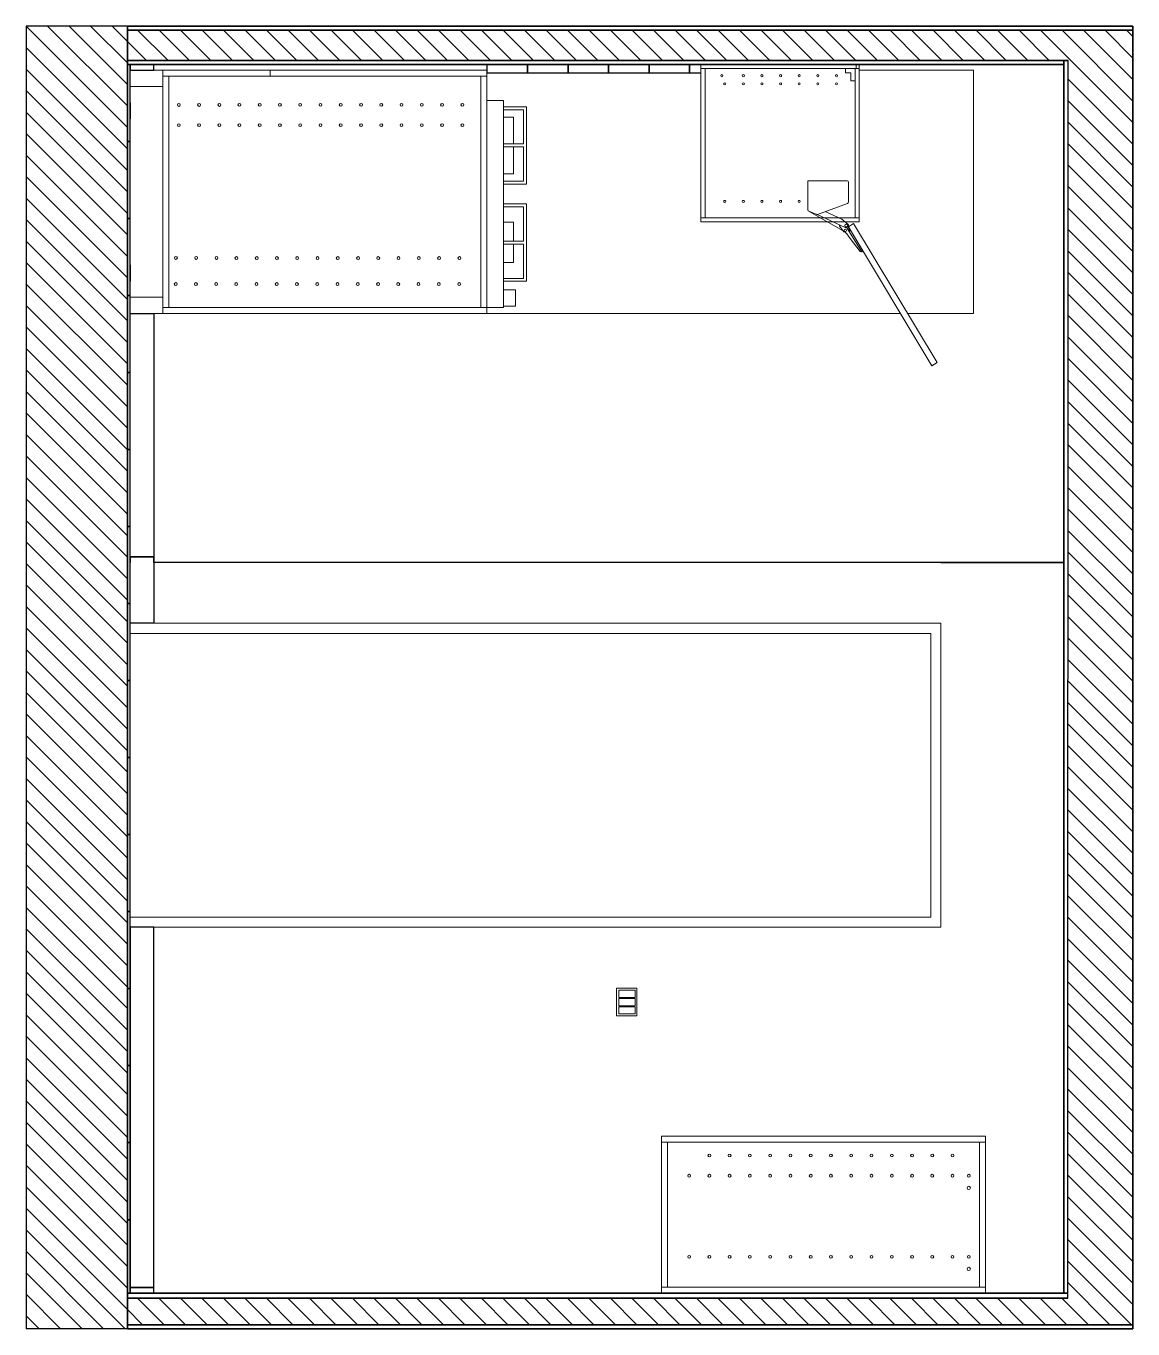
# Model space of a CAD drawing. Header units: inches. Extents: x -552 to 1457, y 97 to 1413.
# Drawn here: x 1184.4 to 1457.4, y 590.8 to 912.3 of the extents above; entities that cross this region are included whole.
import ezdxf

# ---------------------------------------------------------------- set-up
doc = ezdxf.new("R2010")
doc.units = ezdxf.units.IN
doc.header["$MEASUREMENT"] = 0
for name, color, linetype, lineweight in [('ARREDI', 11, 'Continuous', 18), ('INFISSI', 141, 'Continuous', 13), ('PRESECORRENTE', 171, 'Continuous', 18), ('STRUTTURA', 7, 'Continuous', 35)]:
    doc.layers.add(name, color=color, linetype=linetype, lineweight=lineweight)
doc.layers.add('PIASTRELLE', color=71, linetype='Continuous')
pattern_1 = [(315, (578.7545, 2026.996), (2.6516504, 2.6516504), [])]

# ---------------------------------------------------------------- blocks, each defined once
blk = doc.blocks.new('mecc1')
for p, q in [((39.58, 324.42), (39.58, 330.26)), ((39.8, 330.49), (42.72, 330.49)), ((42.93, 330.34), (44.57, 325.85)), ((43.9, 324.42), (39.58, 324.42)), ((44.57, 325.77), (44.11, 324.57))]:
    blk.add_line(p, q)
for centre, radius, start, end in [((39.8, 330.26), 0.223, 90, 180), ((42.72, 330.26), 0.223, 20.0419, 90), ((43.9, 324.65), 0.223, 270, 339.2869), ((44.46, 325.81), 0.111, 339.2869, 20.0419)]:
    blk.add_arc(centre, radius, start, end)

msp = doc.modelspace()

# ---------------------------------------------------------------- hatches: boundary and pattern name
h = msp.add_hatch()
h.set_pattern_fill('ANSI31', color=0, scale=30, angle=-90)
h.set_pattern_definition(pattern_1)
h.paths.add_polyline_path([(1184.36, 590.88), (1209.36, 590.88), (1209.36, 598.42), (1209.36, 598.42), (1209.36, 599.62), (1209.36, 902.78), (1209.36, 902.78), (1209.36, 903.78), (1209.36, 911.28), (1209.36, 911.28), (1209.36, 912.28), (1184.36, 912.28)])
h = msp.add_hatch()
h.set_pattern_fill('ANSI31', color=0, scale=30, angle=-90)
h.set_pattern_definition(pattern_1)
h.paths.add_polyline_path([(1441.36, 598.42), (1209.36, 598.42), (1209.36, 591.87), (1457.36, 591.87), (1457.42, 911.23), (1209.36, 911.28), (1209.36, 903.78), (1441.42, 903.8)])

# ---------------------------------------------------------------- linework, layer by layer
for p, q in [((1209.36, 912.28), (1184.36, 912.28)), ((1184.36, 912.28), (1184.36, 590.88)), ((1441.36, 598.42), (1441.42, 903.8)), ((1210.06, 841.38), (1210.06, 845.38)), ((1440.36, 779.92), (1215.86, 779.92)), ((1410.06, 779.92), (1440.36, 779.92)), ((1209.36, 590.88), (1184.36, 590.88))]:
    msp.add_line(p, q)
at = {"linetype": 'Continuous'}
for points in [[(1210.06, 893.38), (1210.06, 889.38)], [(1210.06, 853.38), (1210.06, 849.38)]]:
    msp.add_lwpolyline(points, dxfattribs=at)
at = {"layer": 'ARREDI'}
for p, q in [((1218.06, 901.38), (1210.06, 901.38)), ((1210.06, 901.38), (1210.06, 897.38)), ((1244.56, 899.88), (1244.56, 901.38)), ((1351.86, 901.78), (1350.86, 901.78)), ((1386.51, 901.78), (1386.51, 900.78)), ((1386.51, 900.78), (1387.86, 900.78)), ((1387.86, 900.78), (1387.86, 898.78)), ((1389.16, 901.78), (1389.16, 902.78)), ((1389.86, 902.78), (1389.86, 863.98)), ((1418.06, 901.38), (1389.86, 901.38)), ((1418.06, 841.38), (1418.06, 901.38)), ((1210.06, 897.38), (1218.06, 897.38)), ((1219.56, 899.88), (1218.06, 899.88)), ((1218.06, 897.38), (1218.06, 845.38)), ((1296.56, 899.88), (1298.06, 899.88)), ((1387.86, 898.78), (1388.86, 898.78)), ((1302.12, 892.37), (1307.82, 892.37)), ((1307.1, 892.37), (1302.12, 892.37)), ((1307.1, 891.65), (1302.12, 891.65)), ((1307.82, 892.37), (1307.1, 892.37)), ((1307.1, 891.65), (1307.1, 883.19)), ((1307.82, 892.37), (1307.82, 873.29)), ((1304.62, 889.83), (1302.12, 889.83)), ((1302.12, 889.83), (1304.62, 889.83)), ((1304.62, 889.83), (1304.62, 883.19)), ((1307.1, 883.19), (1302.12, 883.19)), ((1307.1, 882.47), (1302.12, 882.47)), ((1304.62, 882.47), (1304.62, 875.83)), ((1307.1, 882.47), (1307.1, 874.01)), ((1307.82, 883.19), (1307.82, 882.47)), ((1307.82, 873.29), (1307.82, 882.83)), ((1302.12, 879.89), (1302.12, 877.34)), ((1304.62, 875.83), (1302.12, 875.83)), ((1307.1, 874.01), (1302.12, 874.01)), ((1302.12, 873.29), (1307.82, 873.29)), ((1307.1, 873.29), (1302.12, 873.29)), ((1305.12, 868.38), (1302.12, 868.38)), ((1302.12, 868.38), (1307.82, 868.38)), ((1307.82, 868.38), (1307.82, 849.3)), ((1307.1, 867.66), (1302.12, 867.66)), ((1307.1, 867.66), (1307.1, 859.2)), ((1351.86, 864.98), (1350.86, 864.98)), ((1385.94, 861.75), (1377.54, 866.55)), ((1386.44, 862.56), (1379.36, 865.86)), ((1381.48, 866.51), (1385.6, 864.62)), ((1304.62, 863.91), (1302.12, 863.91)), ((1304.62, 863.91), (1304.62, 859.2)), ((1385.11, 863.07), (1385.16, 863.16)), ((1385.6, 864.62), (1387.16, 863.3)), ((1386.59, 862.51), (1386.44, 862.56)), ((1386.71, 862.48), (1386.59, 862.51)), ((1386.84, 862.48), (1386.71, 862.48)), ((1386.9, 862.49), (1386.84, 862.48)), ((1386.9, 862.49), (1387.1, 862.61)), ((1387, 862.28), (1387.21, 862.4)), ((1390.57, 856.61), (1387, 862.28)), ((1387.23, 863.15), (1387.23, 862.77)), ((1387.23, 862.77), (1390.91, 856.65)), ((1307.1, 859.2), (1302.12, 859.2)), ((1307.1, 858.48), (1302.12, 858.48)), ((1304.62, 858.48), (1304.62, 856.91)), ((1307.1, 858.48), (1307.1, 850.02)), ((1307.82, 859.2), (1307.82, 858.48)), ((1307.82, 849.3), (1307.82, 858.84)), ((1307.82, 849.3), (1307.82, 858.84)), ((1386.4, 861.41), (1386.81, 861.02)), ((1386.81, 861.02), (1387.65, 859.86)), ((1387.65, 859.86), (1390.1, 856.69)), ((1304.62, 856.91), (1304.62, 853.91)), ((1304.62, 853.91), (1302.12, 853.91)), ((1307.1, 850.02), (1302.12, 850.02)), ((1302.12, 849.3), (1307.82, 849.3)), ((1307.1, 849.3), (1302.12, 849.3)), ((1305.12, 847.2), (1302.12, 847.2)), ((1302.12, 847.2), (1305.12, 847.2)), ((1305.12, 847.2), (1305.12, 843.2)), ((1210.06, 845.38), (1218.06, 845.38)), ((1219.56, 842.88), (1218.06, 842.88)), ((1296.56, 842.88), (1298.06, 842.88)), ((1305.12, 843.2), (1302.12, 843.2)), ((1218.06, 841.38), (1210.06, 841.38)), ((1400.1, 841.38), (1298.06, 841.38)), ((1418.06, 841.38), (1401.85, 841.38)), ((1421.08, 636.92), (1341.08, 636.92)), ((1419.58, 636.92), (1421.08, 636.92)), ((1419.58, 632.12), (1419.58, 633.12)), ((1342.58, 601.12), (1341.08, 601.12)), ((1421.08, 601.12), (1342.58, 601.12)), ((1419.58, 601.12), (1421.08, 601.12))]:
    msp.add_line(p, q, dxfattribs=at)
for points in [[(1298.06, 901.38), (1218.06, 901.38), (1218.06, 841.38), (1298.06, 841.38)], [(1388.86, 901.78), (1388.86, 864.98), (1389.86, 864.98), (1389.86, 901.78)], [(1296.56, 899.88), (1219.56, 899.88), (1219.56, 842.88), (1296.56, 842.88)], [(1298.06, 842.88), (1302.12, 842.88), (1302.12, 893.88), (1298.06, 893.88)], [(1407.85, 828.49), (1409.14, 829.27), (1388.52, 863.54), (1387.23, 862.77)], [(1341.08, 599.62), (1341.08, 638.42), (1421.08, 638.42), (1421.08, 599.62)], [(1342.58, 601.12), (1342.58, 636.92), (1419.58, 636.92), (1419.58, 601.12)]]:
    msp.add_lwpolyline(points, close=True, dxfattribs=at)
for points in [[(1389.86, 902.78), (1350.86, 902.78), (1350.86, 863.98), (1389.86, 863.98)], [(1389.86, 901.78), (1351.86, 901.78), (1351.86, 864.98), (1389.86, 864.98)], [(1385.11, 863.07), (1385.07, 863), (1385.07, 862.88), (1385.94, 861.75)]]:
    msp.add_lwpolyline(points, dxfattribs=at)
for centre, radius in [((1356.01, 900.04), 0.25), ((1361.31, 900.04), 0.25), ((1365.91, 900.04), 0.25), ((1370.51, 900.04), 0.25), ((1370.51, 900.04), 0.25), ((1375.11, 900.04), 0.25), ((1379.71, 900.04), 0.25), ((1384.31, 900.04), 0.25), ((1356.71, 898.04), 0.25), ((1361.31, 898.04), 0.25), ((1365.91, 898.04), 0.25), ((1370.51, 898.04), 0.25), ((1370.51, 898.04), 0.25), ((1375.11, 898.04), 0.25), ((1379.71, 898.04), 0.25), ((1384.31, 898.04), 0.25), ((1222.04, 892.82), 0.35), ((1227.04, 892.82), 0.35), ((1232.04, 892.82), 0.35), ((1236.99, 892.83), 0.35), ((1241.99, 892.83), 0.35), ((1246.99, 892.83), 0.35), ((1251.99, 892.83), 0.35), ((1256.99, 892.83), 0.35), ((1261.99, 892.83), 0.35), ((1266.99, 892.83), 0.35), ((1271.99, 892.83), 0.35), ((1276.99, 892.83), 0.35), ((1281.99, 892.83), 0.35), ((1286.99, 892.83), 0.35), ((1291.99, 892.83), 0.35), ((1222.04, 887.82), 0.35), ((1227.04, 887.82), 0.35), ((1232.04, 887.82), 0.35), ((1236.99, 887.83), 0.35), ((1241.99, 887.83), 0.35), ((1246.99, 887.83), 0.35), ((1251.99, 887.83), 0.35), ((1256.99, 887.83), 0.35), ((1261.99, 887.83), 0.35), ((1266.99, 887.83), 0.35), ((1271.99, 887.83), 0.35), ((1276.99, 887.83), 0.35), ((1281.99, 887.83), 0.35), ((1286.99, 887.83), 0.35), ((1291.99, 887.83), 0.35), ((1356.71, 869.03), 0.25), ((1361.31, 869.03), 0.25), ((1365.91, 869.03), 0.25), ((1370.51, 869.03), 0.25), ((1375.11, 869.03), 0.25), ((1386.48, 861.88), 0.261), ((1386.69, 863.07), 0.371), ((1387.48, 862.09), 0.0831), ((1387.64, 861.83), 0.104), ((1221.33, 855.06), 0.35), ((1226.33, 855.06), 0.35), ((1231.33, 855.06), 0.35), ((1236.25, 855.05), 0.35), ((1241.25, 855.05), 0.35), ((1246.25, 855.05), 0.35), ((1251.25, 855.05), 0.35), ((1256.25, 855.05), 0.35), ((1261.25, 855.05), 0.35), ((1266.25, 855.05), 0.35), ((1271.25, 855.05), 0.35), ((1276.25, 855.05), 0.35), ((1281.25, 855.05), 0.35), ((1286.25, 855.05), 0.35), ((1291.25, 855.05), 0.35), ((1221.27, 848.63), 0.35), ((1226.27, 848.63), 0.35), ((1231.27, 848.63), 0.35), ((1236.19, 848.62), 0.35), ((1241.19, 848.62), 0.35), ((1246.19, 848.62), 0.35), ((1251.19, 848.62), 0.35), ((1256.19, 848.62), 0.35), ((1261.19, 848.62), 0.35), ((1266.19, 848.62), 0.35), ((1271.19, 848.62), 0.35), ((1276.19, 848.62), 0.35), ((1281.19, 848.62), 0.35), ((1286.19, 848.62), 0.35), ((1291.19, 848.62), 0.35), ((1352.93, 633.62), 0.35), ((1357.93, 633.62), 0.35), ((1362.93, 633.62), 0.35), ((1367.93, 633.62), 0.35), ((1372.93, 633.62), 0.35), ((1377.93, 633.62), 0.35), ((1382.93, 633.62), 0.35), ((1387.93, 633.62), 0.35), ((1392.93, 633.62), 0.35), ((1397.93, 633.62), 0.35), ((1402.93, 633.62), 0.35), ((1407.93, 633.62), 0.35), ((1412.93, 633.62), 0.35), ((1347.93, 628.62), 0.35), ((1352.93, 628.62), 0.35), ((1357.93, 628.62), 0.35), ((1362.93, 628.62), 0.35), ((1367.93, 628.62), 0.35), ((1372.93, 628.62), 0.35), ((1377.93, 628.62), 0.35), ((1382.93, 628.62), 0.35), ((1387.93, 628.62), 0.35), ((1392.93, 628.62), 0.35), ((1397.93, 628.62), 0.35), ((1402.93, 628.62), 0.35), ((1407.93, 628.62), 0.35), ((1412.93, 628.62), 0.35), ((1416.93, 628.62), 0.35), ((1416.93, 625.62), 0.4), ((1347.93, 608.62), 0.35), ((1352.93, 608.62), 0.35), ((1357.93, 608.62), 0.35), ((1362.93, 608.62), 0.35), ((1367.93, 608.62), 0.35), ((1372.93, 608.62), 0.35), ((1377.93, 608.62), 0.35), ((1382.93, 608.62), 0.35), ((1387.93, 608.62), 0.35), ((1392.93, 608.62), 0.35), ((1397.93, 608.62), 0.35), ((1402.93, 608.62), 0.35), ((1407.93, 608.62), 0.35), ((1412.93, 608.62), 0.35), ((1416.93, 608.62), 0.35), ((1416.93, 605.62), 0.4)]:
    msp.add_circle(centre, radius, dxfattribs=at)
for centre, radius, start, end in [((1386.42, 861.92), 0.514, 199.5694, 267.5735), ((1386.96, 862.41), 0.25, 357.4085, 55.319), ((1387.03, 863.15), 0.2, 0, 49.8872), ((1390.57, 858.09), 1.48, 251.2173, 283.4135)]:
    msp.add_arc(centre, radius, start, end, dxfattribs=at)
at = {"layer": 'INFISSI'}
for p, q in [((1410.06, 764.92), (1210.06, 764.92)), ((1407.56, 762.42), (1210.06, 762.42)), ((1407.56, 692.42), (1407.56, 762.42)), ((1410.06, 689.92), (1410.06, 764.92)), ((1210.06, 692.42), (1407.56, 692.42)), ((1210.06, 689.92), (1410.06, 689.92))]:
    msp.add_line(p, q, dxfattribs=at)
at = {"layer": 'PIASTRELLE'}
for points in [[(1209.36, 902.78), (1209.36, 883.78), (1210.06, 883.78), (1210.06, 902.78)], [(1215.86, 902.78), (1210.06, 902.78), (1210.06, 901.38), (1215.86, 901.38)], [(1298.06, 902.78), (1298.06, 900.78), (1308.06, 900.78), (1308.06, 902.78)], [(1308.06, 902.78), (1308.06, 900.78), (1318.06, 900.78), (1318.06, 902.78)], [(1318.06, 902.78), (1318.06, 900.78), (1328.06, 900.78), (1328.06, 902.78)], [(1328.06, 902.78), (1328.06, 900.78), (1338.06, 900.78), (1338.06, 902.78)], [(1338.06, 902.78), (1338.06, 900.78), (1348.06, 900.78), (1348.06, 902.78)], [(1209.36, 883.78), (1209.36, 864.78), (1210.06, 864.78), (1210.06, 883.78)], [(1209.36, 864.78), (1209.36, 845.78), (1210.06, 845.78), (1210.06, 864.78)], [(1209.36, 845.78), (1209.36, 826.78), (1210.06, 826.78), (1210.06, 845.78)], [(1209.36, 826.78), (1209.36, 807.78), (1210.06, 807.78), (1210.06, 826.78)], [(1209.36, 807.78), (1209.36, 788.78), (1210.06, 788.78), (1210.06, 807.78)], [(1209.36, 788.78), (1209.36, 769.78), (1210.06, 769.78), (1210.06, 788.78)], [(1215.86, 781.32), (1215.86, 764.92), (1210.06, 764.92), (1210.06, 781.32)], [(1209.36, 769.78), (1209.36, 750.78), (1210.06, 750.78), (1210.06, 769.78)], [(1209.36, 750.78), (1209.36, 731.78), (1210.06, 731.78), (1210.06, 750.78)], [(1209.36, 731.78), (1209.36, 712.78), (1210.06, 712.78), (1210.06, 731.78)], [(1209.36, 712.78), (1209.36, 693.78), (1210.06, 693.78), (1210.06, 712.78)], [(1209.36, 693.78), (1209.36, 674.78), (1210.06, 674.78), (1210.06, 693.78)], [(1215.86, 601.02), (1215.86, 689.92), (1210.06, 689.92), (1210.06, 601.02)], [(1209.36, 674.78), (1209.36, 655.78), (1210.06, 655.78), (1210.06, 674.78)], [(1209.36, 655.78), (1209.36, 636.78), (1210.06, 636.78), (1210.06, 655.78)], [(1209.36, 636.78), (1209.36, 617.78), (1210.06, 617.78), (1210.06, 636.78)], [(1215.86, 601.02), (1210.06, 601.02), (1210.06, 599.62), (1215.86, 599.62)]]:
    msp.add_lwpolyline(points, close=True, dxfattribs=at)
for points in [[(1350.86, 902.78), (1348.06, 902.78), (1348.06, 900.78), (1350.86, 900.78)], [(1210.06, 779.92), (1210.06, 841.38), (1215.86, 841.38), (1215.86, 779.92)], [(1215.86, 779.92), (1215.86, 781.32), (1210.06, 781.32), (1210.06, 779.92)], [(1210.06, 599.62), (1210.06, 617.78), (1209.36, 617.78), (1209.36, 599.62)]]:
    msp.add_lwpolyline(points, dxfattribs=at)
at = {"layer": 'PRESECORRENTE'}
for points in [[(1335.06, 674.92), (1330.06, 674.92), (1330.06, 668.04), (1335.06, 668.04)], [(1334.6, 674.4), (1330.58, 674.4), (1330.58, 672.62), (1334.6, 672.62)], [(1334.6, 672.35), (1330.58, 672.35), (1330.58, 670.58), (1334.6, 670.58)], [(1334.6, 670.31), (1330.58, 670.31), (1330.58, 668.54), (1334.6, 668.54)]]:
    msp.add_lwpolyline(points, close=True, dxfattribs=at)
at = {"layer": 'STRUTTURA'}
for p, q in [((1457.42, 912.28), (1457.36, 590.82)), ((1440.36, 720.56), (1440.36, 903.78))]:
    msp.add_line(p, q, dxfattribs=at)
for points in [[(1457.42, 911.23), (1209.36, 911.28), (1209.36, 912.28), (1457.42, 912.28)], [(1209.36, 912.28), (1209.36, 590.88)], [(1441.42, 903.8), (1209.36, 903.78), (1209.36, 902.78), (1440.36, 902.78)], [(1440.36, 599.62), (1440.36, 720.56)], [(1441.36, 599.62), (1209.36, 599.62), (1209.36, 598.42), (1441.36, 598.42)], [(1457.36, 590.82), (1209.36, 590.87), (1209.36, 591.87), (1457.36, 591.87)]]:
    msp.add_lwpolyline(points, dxfattribs=at)

# ---------------------------------------------------------------- block references
at = {"layer": 'ARREDI', "xscale": 1.654965260202731, "yscale": 1.654965260202731, "zscale": 1.654965260202731, "rotation": 270}
msp.add_blockref('mecc1', (840.33, 939.58), dxfattribs=at)

doc.saveas('drawing.dxf')
